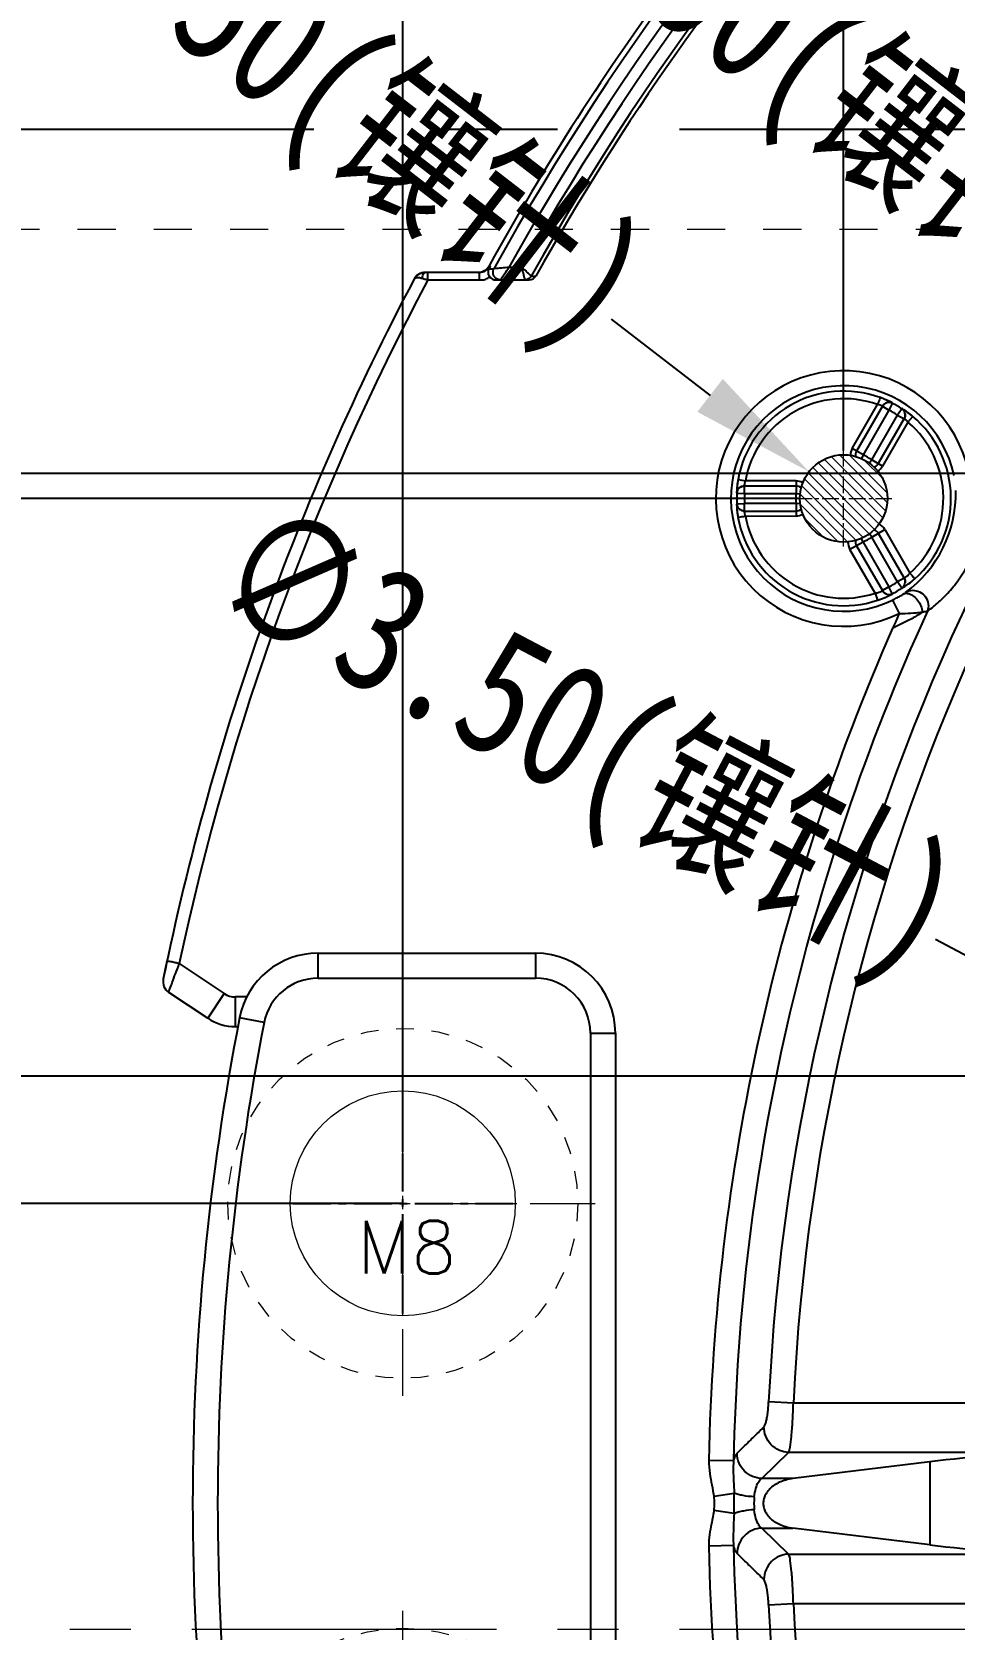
# Model space of a CAD drawing. Header units: millimetres. Extents: x 3267 to 5677, y -4731 to 2600.
# Drawn here: x 4384.9 to 4421.8, y -205.1 to -141.2 of the extents above; entities that cross this region are included whole.
import ezdxf

# ---------------------------------------------------------------- set-up
doc = ezdxf.new("R2010")
doc.units = ezdxf.units.MM
doc.header["$LTSCALE"] = 16.335
doc.header["$PDMODE"] = 3
doc.header["$PDSIZE"] = 0.3125
doc.linetypes.add('CENTER', pattern=[0.6, 0.375, -0.075, 0.075, -0.075])
doc.linetypes.add('HIDDEN', pattern=[0.2, 0.1, -0.1])
doc.layers.get('0').update_dxf_attribs({"linetype": 'CONTINUOUS'})
doc.layers.get('Defpoints').update_dxf_attribs({"linetype": 'CONTINUOUS'})
doc.layers.add('21', color=7, linetype='CONTINUOUS')
for name, color, linetype, lineweight in [('center', 1, 'CENTER', 9), ('cool', 153, 'HIDDEN', 9), ('insert', 85, 'CONTINUOUS', 20), ('screw', 33, 'CONTINUOUS', 13)]:
    doc.layers.add(name, color=color, linetype=linetype, lineweight=lineweight)
doc.styles.get("Standard").update_dxf_attribs({"font": 'txt', "width": 0.8})
doc.styles.add('TXT', font='txt.shx', dxfattribs={"bigfont": 'gbcbig.shx'})
doc.dimstyles.get("Standard").update_dxf_attribs({"dimtxt": 0.15625, "dimasz": 0.1875, "dimexe": 0.125, "dimexo": 0.0625, "dimtad": 0, "dimtih": 1, "dimtoh": 1, "dimdsep": 46, "dimtxsty": 'Standard', "dimcen": 0.09, "dimadec": 0, "dimazin": 0, "dimtp": 0.01, "dimtm": 0.01, "dimtfac": 1, "dimtofl": 0, "dimtmove": 0, "dimatfit": 3, "dimfxl": 0, "dimtolj": 1, "dimarcsym": 0})

# ---------------------------------------------------------------- blocks, each defined once
blk = doc.blocks.new('insert_cir_3.5')
at = {"layer": 'insert'}
h = blk.add_hatch(dxfattribs=at)
h.set_pattern_fill('_ANSI31', color=123, scale=0.0875, angle=90, style=0)
h.set_pattern_definition([(135, (-3527.1127, 221.18007), (-0.196443103, -0.196443103), [])])
h.paths.add_polyline_path([(-1.75, 0, 1), (1.75, 0, 1)])
at = {"layer": 'insert', "color": 1, "linetype": 'CENTER', "ltscale": 0.108846}
for p, q in [((0, -1.925), (0, 1.925)), ((-1.925, 0), (1.925, 0))]:
    blk.add_line(p, q, dxfattribs=at)
at = {"layer": 'insert'}
blk.add_circle((0, 0), 1.75, dxfattribs=at)
blk = doc.blocks.new('*D188')
at = {"color": 4, "lineweight": -2}
blk.add_line((4427.157, -151.662), (4431.115, -154.717), dxfattribs=at)
at = {"color": 4}
blk.add_solid([(4431.624, -154.058), (4430.606, -155.377), (4435.073, -157.773)], dxfattribs=at)
at = {"layer": 'Defpoints', "color": 0}
for p in [(4435.073, -157.773), (4437.844, -159.911)]:
    blk.add_point(p, dxfattribs=at)
at = {"color": 6, "insert": (4414.474, -141.872), "char_height": 5, "attachment_point": 5, "rotation": 322.33626}
blk.add_mtext('\\A1;∅3.50(镶针)', dxfattribs=at)
blk = doc.blocks.new('*D189')
at = {"color": 4, "lineweight": -2}
blk.add_line((4408.062, -152.667), (4412.02, -155.722), dxfattribs=at)
at = {"color": 4}
blk.add_solid([(4412.529, -155.063), (4411.511, -156.382), (4415.978, -158.778)], dxfattribs=at)
at = {"layer": 'Defpoints', "color": 0}
for p in [(4415.978, -158.778), (4418.749, -160.916)]:
    blk.add_point(p, dxfattribs=at)
at = {"color": 6, "insert": (4395.379, -142.877), "char_height": 5, "attachment_point": 5, "rotation": 322.33626}
blk.add_mtext('\\A1;∅3.50(镶针)', dxfattribs=at)
blk = doc.blocks.new('*D190')
at = {"color": 4, "lineweight": -2}
blk.add_line((4421.04, -177.482), (4425.462, -179.814), dxfattribs=at)
at = {"color": 4}
blk.add_solid([(4425.851, -179.076), (4425.074, -180.551), (4429.885, -182.146)], dxfattribs=at)
at = {"layer": 'Defpoints', "color": 0}
for p in [(4429.885, -182.146), (4432.981, -183.778)]:
    blk.add_point(p, dxfattribs=at)
at = {"color": 6, "insert": (4406.867, -170.009), "char_height": 5, "attachment_point": 5, "rotation": 332.19906}
blk.add_mtext('\\A1;∅3.50(镶针)', dxfattribs=at)
blk = doc.blocks.new('*D216')
at = {"color": 4, "lineweight": -2}
blk.add_line((4381.852, -145.076), (4327.293, -145.076), dxfattribs=at)
at = {"layer": 'Defpoints', "color": 0}
for p in [(4327.293, -145.076), (4381.852, -145.076), (4492.764, -205.077)]:
    blk.add_point(p, dxfattribs=at)
at = {"color": 6, "insert": (4320.293, -145.076), "char_height": 5, "attachment_point": 5}
blk.add_mtext('\\A1;60.00', dxfattribs=at)
blk = doc.blocks.new('*D217')
at = {"color": 4, "lineweight": -2}
blk.add_line((4360.655, -87.077), (4327.293, -87.077), dxfattribs=at)
at = {"layer": 'Defpoints', "color": 0}
for p in [(4327.293, -87.077), (4360.655, -87.077), (4492.764, -205.077)]:
    blk.add_point(p, dxfattribs=at)
at = {"color": 6, "insert": (4319.293, -87.077), "char_height": 5, "attachment_point": 5}
blk.add_mtext('\\A1;118.00', dxfattribs=at)
blk = doc.blocks.new('*D202')
at = {"color": 4, "lineweight": -2}
blk.add_line((4364.264, -83.83), (4364.264, -39.373), dxfattribs=at)
at = {"layer": 'Defpoints', "color": 0}
for p in [(4364.264, -39.373), (4364.264, -83.83), (4492.764, -205.077)]:
    blk.add_point(p, dxfattribs=at)
at = {"color": 6, "insert": (4364.264, -30.373), "char_height": 5, "attachment_point": 5, "rotation": 90}
blk.add_mtext('\\A1;128.50', dxfattribs=at)
blk = doc.blocks.new('*D220')
at = {"color": 4, "lineweight": -2}
blk.add_line((4335.447, -205.077), (4325.409, -205.077), dxfattribs=at)
at = {"layer": 'Defpoints', "color": 0}
for p in [(4325.409, -205.077), (4335.447, -205.077), (4492.764, -205.077)]:
    blk.add_point(p, dxfattribs=at)
at = {"color": 6, "insert": (4320.409, -205.077), "char_height": 5, "attachment_point": 5}
blk.add_mtext('\\A1;0.00', dxfattribs=at)
blk = doc.blocks.new('*D221')
at = {"color": 4, "lineweight": -2}
blk.add_line((4399.725, -212.047), (4325.409, -212.047), dxfattribs=at)
at = {"layer": 'Defpoints', "color": 0}
for p in [(4492.764, -205.077), (4325.409, -212.047), (4399.725, -212.047)]:
    blk.add_point(p, dxfattribs=at)
at = {"color": 6, "insert": (4319.409, -212.047), "char_height": 5, "attachment_point": 5}
blk.add_mtext('\\A1;6.97', dxfattribs=at)
blk = doc.blocks.new('*D222')
at = {"color": 4, "lineweight": -2}
blk.add_line((4399.725, -188.047), (4325.409, -188.047), dxfattribs=at)
at = {"layer": 'Defpoints', "color": 0}
for p in [(4325.409, -188.047), (4399.725, -188.047), (4492.764, -205.077)]:
    blk.add_point(p, dxfattribs=at)
at = {"color": 6, "insert": (4318.409, -188.047), "char_height": 5, "attachment_point": 5}
blk.add_mtext('\\A1;17.03', dxfattribs=at)
blk = doc.blocks.new('*D223')
at = {"color": 4, "lineweight": -2}
blk.add_line((4415.438, -240.247), (4325.409, -240.247), dxfattribs=at)
at = {"layer": 'Defpoints', "color": 0}
for p in [(4492.764, -205.077), (4325.409, -240.247), (4415.438, -240.247)]:
    blk.add_point(p, dxfattribs=at)
at = {"color": 6, "insert": (4318.076, -240.247), "char_height": 5, "attachment_point": 5}
blk.add_mtext('\\A1;35.17', dxfattribs=at)
blk = doc.blocks.new('*D224')
at = {"color": 4, "lineweight": -2}
blk.add_line((4417.363, -242.172), (4417.363, -368.405), dxfattribs=at)
at = {"layer": 'Defpoints', "color": 0}
for p in [(4492.764, -205.077), (4417.363, -242.172), (4417.363, -368.405)]:
    blk.add_point(p, dxfattribs=at)
at = {"color": 6, "insert": (4417.363, -376.072), "char_height": 5, "attachment_point": 5, "rotation": 90}
blk.add_mtext('\\A1;75.40', dxfattribs=at)
blk = doc.blocks.new('*D225')
at = {"color": 4, "lineweight": -2}
blk.add_line((4399.725, -214.895), (4399.725, -367.453), dxfattribs=at)
at = {"layer": 'Defpoints', "color": 0}
for p in [(4492.764, -205.077), (4399.725, -214.895), (4399.725, -367.453)]:
    blk.add_point(p, dxfattribs=at)
at = {"color": 6, "insert": (4399.725, -375.119), "char_height": 5, "attachment_point": 5, "rotation": 90}
blk.add_mtext('\\A1;93.04', dxfattribs=at)
blk = doc.blocks.new('*D226')
at = {"color": 4, "lineweight": -2}
blk.add_line((4399.725, -185.979), (4399.725, -38.74), dxfattribs=at)
at = {"layer": 'Defpoints', "color": 0}
for p in [(4399.725, -38.74), (4399.725, -185.979), (4492.764, -205.077)]:
    blk.add_point(p, dxfattribs=at)
at = {"color": 6, "insert": (4399.725, -31.073), "char_height": 5, "attachment_point": 5, "rotation": 90}
blk.add_mtext('\\A1;93.04', dxfattribs=at)
blk = doc.blocks.new('*D227')
at = {"color": 4, "lineweight": -2}
blk.add_line((4417.363, -157.922), (4417.363, -38.74), dxfattribs=at)
at = {"layer": 'Defpoints', "color": 0}
for p in [(4417.363, -38.74), (4417.363, -157.922), (4492.764, -205.077)]:
    blk.add_point(p, dxfattribs=at)
at = {"color": 6, "insert": (4417.363, -31.073), "char_height": 5, "attachment_point": 5, "rotation": 90}
blk.add_mtext('\\A1;75.40', dxfattribs=at)
blk = doc.blocks.new('*D230')
at = {"color": 4, "lineweight": -2}
for p, q in [((4336.545, -178.917), (4326.545, -178.917)), ((4346.545, -182.962), (4336.545, -178.917)), ((4429.508, -182.962), (4346.545, -182.962))]:
    blk.add_line(p, q, dxfattribs=at)
at = {"layer": 'Defpoints', "color": 0}
for p in [(4326.545, -178.917), (4429.508, -182.962), (4492.764, -205.077)]:
    blk.add_point(p, dxfattribs=at)
at = {"color": 6, "insert": (4319.211, -178.917), "char_height": 5, "attachment_point": 5}
blk.add_mtext('\\A1;22.12', dxfattribs=at)
blk = doc.blocks.new('*D231')
at = {"color": 4, "lineweight": -2}
blk.add_line((4434.533, -158.842), (4326.545, -158.842), dxfattribs=at)
at = {"layer": 'Defpoints', "color": 0}
for p in [(4326.545, -158.842), (4434.533, -158.842), (4492.764, -205.077)]:
    blk.add_point(p, dxfattribs=at)
at = {"color": 6, "insert": (4318.545, -158.842), "char_height": 5, "attachment_point": 5}
blk.add_mtext('\\A1;46.24', dxfattribs=at)
blk = doc.blocks.new('*D232')
at = {"color": 4, "lineweight": -2}
for p, q in [((4346.545, -159.847), (4336.545, -166.217)), ((4415.546, -159.847), (4346.545, -159.847)), ((4336.545, -166.217), (4326.545, -166.217))]:
    blk.add_line(p, q, dxfattribs=at)
at = {"layer": 'Defpoints', "color": 0}
for p in [(4415.546, -159.847), (4326.545, -166.217), (4492.764, -205.077)]:
    blk.add_point(p, dxfattribs=at)
at = {"color": 6, "insert": (4318.545, -166.217), "char_height": 5, "attachment_point": 5}
blk.add_mtext('\\A1;45.23', dxfattribs=at)
blk = doc.blocks.new('screw_m8_i')
at = {"layer": 'screw', "color": 1, "linetype": 'CENTER', "ltscale": 0.435384}
for p, q in [((0, -7.7), (0, 7.7)), ((-7.7, 0), (7.7, 0))]:
    blk.add_line(p, q, dxfattribs=at)
at = {"layer": 'screw', "color": 8, "linetype": 'HIDDEN', "ltscale": 0.435384}
blk.add_circle((0, 0), 7, dxfattribs=at)
at = {"layer": 'screw'}
blk.add_circle((0, 0), 4.5, dxfattribs=at)
at = {"layer": 'screw', "color": 6, "style": 'TXT'}
blk.add_text('M8', height=2.1, dxfattribs=at).set_placement((-1.82, -2.8))

msp = doc.modelspace()

# ---------------------------------------------------------------- linework, layer by layer
at = {"color": 6, "linetype": 'Continuous'}
for p, q in [((4402.924, -150.785), (4402.795, -150.802)), ((4403.193, -150.542), (4403.178, -150.542)), ((4403.179, -150.656), (4403.372, -150.656)), ((4403.193, -150.542), (4403.236, -150.542)), ((4404.486, -150.603), (4403.973, -150.603)), ((4402.795, -150.802), (4400.625, -150.802)), ((4400.732, -151.103), (4400.732, -150.802)), ((4400.732, -151.103), (4402.795, -151.103)), ((4402.801, -151.103), (4402.793, -150.802)), ((4403.455, -151.103), (4404.784, -151.103)), ((4404.865, -150.949), (4405.048, -150.949)), ((4417.704, -157.851), (4418.72, -156.093)), ((4418.913, -156.158), (4417.878, -157.951)), ((4419.174, -156.309), (4418.139, -158.102)), ((4418.487, -158.303), (4419.522, -156.51)), ((4418.913, -156.158), (4419.174, -156.309)), ((4419.311, -156.041), (4419.174, -156.309)), ((4419.311, -156.041), (4419.315, -156.033)), ((4419.686, -156.257), (4419.522, -156.51)), ((4419.522, -156.51), (4419.783, -156.661)), ((4419.69, -156.249), (4419.686, -156.257)), ((4419.787, -156.653), (4418.748, -158.454)), ((4419.936, -156.795), (4418.922, -158.554)), ((4419.936, -156.795), (4420.131, -156.565)), ((4418.139, -158.102), (4417.704, -157.851)), ((4418.139, -158.102), (4418.074, -158.248)), ((4418.487, -158.303), (4418.393, -158.432)), ((4418.922, -158.554), (4418.487, -158.303)), ((4413.138, -159.09), (4413.434, -159.143)), ((4413.085, -159.631), (4413.093, -159.631)), ((4413.093, -159.631), (4413.394, -159.646)), ((4413.386, -159.344), (4415.464, -159.344)), ((4413.394, -159.646), (4413.394, -159.344)), ((4413.394, -159.646), (4415.464, -159.646)), ((4415.464, -159.143), (4413.434, -159.143)), ((4415.464, -159.143), (4415.464, -159.646)), ((4415.464, -159.646), (4415.623, -159.663)), ((4413.093, -160.063), (4413.085, -160.063)), ((4413.093, -160.063), (4413.394, -160.048)), ((4413.394, -160.349), (4413.394, -160.048)), ((4415.464, -160.048), (4413.394, -160.048)), ((4413.394, -160.349), (4415.464, -160.349)), ((4415.464, -160.048), (4415.623, -160.031)), ((4415.464, -160.048), (4415.464, -160.55)), ((4413.434, -160.548), (4415.464, -160.55)), ((4418.139, -161.592), (4417.616, -161.893)), ((4418.139, -161.592), (4418.074, -161.446)), ((4418.139, -161.592), (4419.174, -163.384)), ((4418.487, -161.391), (4418.393, -161.262)), ((4418.487, -161.391), (4419.009, -161.089)), ((4419.522, -163.183), (4418.487, -161.391)), ((4418.748, -161.24), (4419.786, -163.039)), ((4419.009, -161.089), (4420.012, -162.833)), ((4418.623, -163.634), (4417.616, -161.893)), ((4417.878, -161.743), (4418.913, -163.535)), ((4419.174, -163.384), (4418.913, -163.535)), ((4419.311, -163.653), (4419.174, -163.384)), ((4419.783, -163.033), (4419.522, -163.183)), ((4419.686, -163.437), (4419.522, -163.183)), ((4419.686, -163.437), (4419.689, -163.443)), ((4418.623, -163.634), (4418.718, -163.92)), ((4419.315, -163.659), (4419.311, -163.653)), ((4419.323, -163.909), (4419.585, -164.452)), ((4396.337, -179.037), (4396.337, -178.037)), ((4396.337, -178.037), (4405.032, -178.037)), ((4405.032, -178.037), (4405.032, -179.037)), ((4390.785, -178.456), (4392.582, -179.652)), ((4396.337, -179.037), (4405.032, -179.037)), ((4390.358, -179.6), (4391.923, -180.642)), ((4392.582, -179.652), (4391.923, -180.642)), ((4393.027, -180.976), (4393.027, -179.787)), ((4393.485, -179.787), (4393.027, -179.787)), ((4394.178, -180.816), (4393.197, -180.624)), ((4393.027, -180.976), (4393.129, -180.976)), ((4407.232, -181.237), (4407.232, -218.856)), ((4407.232, -181.237), (4408.232, -181.237)), ((4408.232, -181.237), (4408.232, -218.856)), ((4415.352, -196.035), (4414.363, -195.988)), ((4490.978, -196.091), (4415.352, -196.035)), ((4415.163, -198.015), (4414.09, -199.057)), ((4465.266, -198.008), (4415.163, -198.015)), ((4412.959, -198.353), (4411.97, -198.333)), ((4420.811, -198.381), (4415.334, -199.057)), ((4420.811, -198.381), (4420.811, -201.713)), ((4415.334, -199.057), (4414.09, -199.057)), ((4412.179, -199.757), (4412.981, -199.643)), ((4412.982, -200.45), (4412.176, -200.336)), ((4414.09, -201.037), (4415.163, -202.079)), ((4414.09, -201.037), (4415.334, -201.037)), ((4420.811, -201.713), (4415.334, -201.037)), ((4412.959, -201.741), (4411.97, -201.76)), ((4415.163, -202.079), (4465.266, -202.086)), ((4414.363, -204.106), (4415.352, -204.058)), ((4415.352, -204.058), (4490.978, -204.002))]:
    msp.add_line(p, q, dxfattribs=at)
at = {"color": 1, "linetype": 'CENTER', "ltscale": 0.248791}
for p, q in [((4399.725, -192.447), (4399.725, -183.647)), ((4395.325, -188.047), (4404.125, -188.047))]:
    msp.add_line(p, q, dxfattribs=at)
at = {"color": 6, "linetype": 'Continuous'}
for points in [[(4404.501, -150.639), (4404.508, -150.663), (4404.512, -150.685), (4404.512, -150.706), (4404.507, -150.725)], [(4400.625, -150.801), (4400.46, -150.829), (4400.303, -150.919), (4400.182, -151.068)], [(4419.306, -156.026), (4419.232, -155.986), (4419.124, -155.933), (4418.988, -155.874), (4418.836, -155.814)], [(4418.917, -156.151), (4418.98, -156.074), (4419.064, -156.023)], [(4420.123, -156.558), (4419.995, -156.455), (4419.874, -156.367), (4419.773, -156.298), (4419.701, -156.254)], [(4419.823, -156.45), (4419.823, -156.555), (4419.787, -156.653)], [(4413.136, -159.101), (4413.111, -159.264), (4413.094, -159.415), (4413.085, -159.537), (4413.083, -159.621)], [(4413.196, -159.412), (4413.285, -159.362), (4413.386, -159.344)], [(4413.083, -160.075), (4413.085, -160.159), (4413.094, -160.279), (4413.11, -160.426), (4413.135, -160.588)], [(4413.386, -160.349), (4413.288, -160.333), (4413.201, -160.286)], [(4419.073, -163.673), (4418.983, -163.621), (4418.916, -163.541)], [(4419.706, -163.436), (4419.791, -163.382), (4419.911, -163.3), (4420.052, -163.193), (4420.201, -163.068)], [(4419.786, -163.039), (4419.821, -163.13), (4419.824, -163.227)], [(4418.729, -163.917), (4418.913, -163.85), (4419.079, -163.78), (4419.212, -163.717), (4419.302, -163.669)], [(4390.291, -178.364), (4390.227, -178.67), (4390.145, -179.067)]]:
    msp.add_lwpolyline(points, dxfattribs=at)
msp.add_circle((4417.363, -159.847), 1.75, dxfattribs=at)
for centre, radius, start, end in [((4492.738, -200.047), 102.106, 14.82382, 151.07152), ((4492.738, -200.047), 101.607, 14.8262, 150.88167), ((4492.738, -200.047), 101.159, 14.89345, 150.74007), ((4492.738, -200.047), 100.659, 14.89585, 150.80622), ((4498.768, -200.047), 84.503, 92.75328, 177.24672), ((4498.768, -200.047), 83.513, 92.75328, 177.24672), ((4492.738, -200.047), 102.331, 135.6971, 151.06835), ((4492.738, -200.047), 100.5, 138.73061, 150.75557), ((4402.738, -150.299), 0.503, 269.97401, 331.03343), ((4421.574, -354.985), 205.138, 94.92207, 95.09035), ((4492.738, -200.047), 104.717, 152.11399, 168.44676), ((4492.738, -200.047), 104.214, 151.98889, 168.04302), ((4400.625, -151.304), 0.502, 90, 152.11382), ((4403.455, -150.801), 0.302, 217.4763, 270.01609), ((4404.784, -150.801), 0.302, 270.01789, 330.69132), ((4417.363, -159.847), 5.114, 11.68019, 295.75715), ((4417.363, -159.847), 4.511, 11.68135, 295.75934), ((4417.363, -159.847), 4.293, 70.083, 169.84869), ((4417.363, -159.847), 3.991, 70.12368, 169.84843), ((4419.174, -156.309), 0.301, 62.89079, 149.99575), ((4417.363, -159.847), 3.974, 57.10078, 62.89922), ((4417.363, -159.847), 4.275, 57.10397, 62.89603), ((4419.522, -156.51), 0.301, 330.00426, 57.10581), ((4417.363, -159.847), 3.992, 311.57138, 49.86369), ((4417.363, -159.847), 4.293, 311.52453, 49.88585), ((4418.139, -158.102), 0.502, 150, 181.87086), ((4418.139, -158.102), 0.301, 150, 191.90712), ((4417.363, -159.847), 1.909, 53.95764, 66.04237), ((4418.487, -158.303), 0.301, 288.09288, 330), ((4418.487, -158.303), 0.502, 298.12012, 330), ((4417.363, -159.847), 4.275, 177.10397, 182.89603), ((4413.394, -159.646), 0.301, 90.00305, 177.10714), ((4417.363, -159.847), 3.974, 177.10079, 182.89922), ((4417.363, -159.847), 1.909, 173.95763, 186.04237), ((4415.464, -159.646), 0.502, 58.12559, 90), ((4415.464, -159.646), 0.301, 48.09288, 90), ((4416.879, -159.608), 4.979, 306.52607, 0.90628), ((4413.394, -160.048), 0.301, 182.89073, 269.99581), ((4415.464, -160.048), 0.301, 270, 311.90712), ((4417.363, -159.847), 4.293, 190.083, 288.41062), ((4417.363, -159.847), 3.991, 190.12367, 288.39807), ((4415.464, -160.048), 0.502, 269.99744, 301.87446), ((4418.487, -161.391), 0.603, 29.99826, 60.33253), ((4418.139, -161.592), 0.603, 179.66567, 210.00178), ((4418.139, -161.592), 0.301, 168.09288, 210), ((4417.363, -159.847), 1.909, 293.95764, 306.04237), ((4418.487, -161.391), 0.301, 30, 71.90712), ((4419.174, -163.384), 0.301, 210.0042, 297.10592), ((4417.363, -159.847), 3.974, 297.10078, 302.89922), ((4417.363, -159.847), 4.275, 297.10334, 302.89666), ((4419.522, -163.183), 0.301, 302.89142, 29.99575), ((4498.768, -200.047), 85.826, 155.42909, 178.86905), ((4498.768, -200.047), 86.816, 156.21922, 178.86903), ((4396.337, -181.237), 3.2, 90, 168.95924), ((4405.032, -181.237), 3.2, 0, 90), ((4390.634, -179.181), 0.502, 168.45009, 236.33885), ((4396.337, -181.237), 2.2, 90, 168.95924), ((4405.032, -181.237), 2.2, 0, 90), ((4393.027, -178.984), 0.804, 236.34027, 269.99941), ((4492.738, -200.047), 101.419, 168.95924, 191.04076), ((4393.027, -178.984), 1.993, 236.33812, 270.00067), ((4492.738, -200.047), 100.419, 168.95924, 191.04076), ((4389.92, -200.046), 23.065, 358.99539, 1.00051), ((4416.213, -200.049), 2.439, 173.95813, 186.04082), ((4498.768, -200.047), 86.816, 181.13088, 203.77688), ((4498.768, -200.047), 85.826, 181.13101, 204.57091), ((4498.768, -200.047), 84.503, 182.75328, 221.40986), ((4498.768, -200.047), 83.513, 182.75328, 219.05351)]:
    msp.add_arc(centre, radius, start, end, dxfattribs=at)
for centre, start_param, end_param in [((4426.546, -199.825), 1.570796, 2.181662), ((4426.546, -200.268), -2.181662, -1.570796)]:
    msp.add_ellipse(centre, major_axis=(10, 0), ratio=0.176327, start_param=start_param, end_param=end_param, dxfattribs=at)
for points, knots in [([(4402.795, -150.802), (4402.883, -150.802), (4403.062, -150.751), (4403.193, -150.619), (4403.236, -150.542)], [0, 0, 0, 0, 0.500217, 1, 1, 1, 1]), ([(4403.215, -150.985), (4403.191, -150.954), (4403.155, -150.882), (4403.142, -150.765), (4403.162, -150.69), (4403.179, -150.656)], [0, 0, 0, 0, 0.343103, 0.674796, 1, 1, 1, 1]), ([(4403.234, -150.547), (4403.228, -150.558), (4403.217, -150.582), (4403.198, -150.618), (4403.185, -150.644), (4403.179, -150.656)], [0, 0, 0, 0, 0.304405, 0.651412, 1, 1, 1, 1]), ([(4403.636, -151.103), (4403.63, -151.103), (4403.615, -151.102), (4403.591, -151.099), (4403.565, -151.094), (4403.537, -151.085), (4403.505, -151.072), (4403.471, -151.052), (4403.434, -151.025), (4403.403, -150.992), (4403.377, -150.954), (4403.359, -150.919), (4403.347, -150.883), (4403.339, -150.844), (4403.336, -150.805), (4403.337, -150.77), (4403.342, -150.738), (4403.352, -150.7), (4403.363, -150.673), (4403.373, -150.656)], [0, 0, 0, 0, 0.027266, 0.074937, 0.114665, 0.154419, 0.218069, 0.281203, 0.343763, 0.437458, 0.500028, 0.562596, 0.625104, 0.687643, 0.750208, 0.81275, 0.859623, 0.906452, 1, 1, 1, 1]), ([(4403.631, -151.103), (4403.66, -151.103), (4403.698, -150.976), (4403.825, -150.845), (4403.913, -150.686), (4403.973, -150.603)], [0, 0, 0, 0, 0.14441, 0.493521, 1, 1, 1, 1]), ([(4404.486, -150.603), (4404.493, -150.617), (4404.503, -150.646), (4404.514, -150.692), (4404.512, -150.742), (4404.528, -150.792), (4404.547, -150.842), (4404.554, -150.898), (4404.568, -150.952), (4404.578, -151.005), (4404.596, -151.046), (4404.586, -151.103), (4404.604, -151.103)], [0, 0, 0, 0, 0.087013, 0.177691, 0.276448, 0.374005, 0.478605, 0.590525, 0.700414, 0.804329, 0.895509, 1, 1, 1, 1]), ([(4404.865, -150.949), (4404.861, -150.942), (4404.84, -150.926), (4404.806, -150.893), (4404.758, -150.849), (4404.701, -150.802), (4404.647, -150.747), (4404.594, -150.69), (4404.525, -150.662), (4404.496, -150.623), (4404.486, -150.603)], [0, 0, 0, 0, 0.048143, 0.147498, 0.278597, 0.425952, 0.579305, 0.72962, 0.872152, 1, 1, 1, 1]), ([(4400.181, -151.069), (4400.195, -151.044), (4400.256, -151.005), (4400.371, -151.005), (4400.454, -151.024), (4400.501, -151.037)], [0, 0, 0, 0, 0.253807, 0.570036, 1, 1, 1, 1]), ([(4400.501, -151.037), (4400.504, -150.996), (4400.518, -150.925), (4400.554, -150.837), (4400.603, -150.801), (4400.625, -150.801)], [0, 0, 0, 0, 0.434777, 0.766231, 1, 1, 1, 1]), ([(4400.501, -151.037), (4400.525, -151.044), (4400.576, -151.058), (4400.653, -151.08), (4400.705, -151.095), (4400.732, -151.103)], [0, 0, 0, 0, 0.317064, 0.653074, 1, 1, 1, 1]), ([(4402.795, -151.103), (4402.815, -151.103), (4402.854, -151.103), (4402.91, -151.101), (4402.945, -151.097), (4402.962, -151.094)], [0, 0, 0, 0, 0.369533, 0.688409, 1, 1, 1, 1]), ([(4402.962, -151.094), (4402.99, -151.087), (4403.048, -151.069), (4403.132, -151.032), (4403.188, -151.001), (4403.215, -150.985)], [0, 0, 0, 0, 0.310608, 0.655024, 1, 1, 1, 1]), ([(4404.865, -150.949), (4404.848, -150.979), (4404.803, -151.035), (4404.71, -151.09), (4404.638, -151.103), (4404.603, -151.103)], [0, 0, 0, 0, 0.32444, 0.670032, 1, 1, 1, 1]), ([(4418.826, -155.811), (4418.816, -155.821), (4418.807, -155.874), (4418.765, -155.963), (4418.738, -156.046), (4418.72, -156.093)], [0, 0, 0, 0, 0.142115, 0.49749, 1, 1, 1, 1]), ([(4419.315, -156.033), (4419.299, -156.015), (4419.212, -155.984), (4419.059, -155.897), (4418.911, -155.842), (4418.826, -155.811)], [0, 0, 0, 0, 0.134099, 0.492421, 1, 1, 1, 1]), ([(4418.917, -156.151), (4418.921, -156.143), (4418.864, -156.134), (4418.823, -156.107), (4418.755, -156.097), (4418.72, -156.093)], [0, 0, 0, 0, 0.130415, 0.491848, 1, 1, 1, 1]), ([(4420.129, -156.564), (4420.061, -156.506), (4419.94, -156.406), (4419.787, -156.317), (4419.714, -156.254), (4419.69, -156.249)], [0, 0, 0, 0, 0.493521, 0.863424, 1, 1, 1, 1]), ([(4419.936, -156.795), (4419.915, -156.767), (4419.873, -156.714), (4419.829, -156.691), (4419.792, -156.645), (4419.787, -156.653)], [0, 0, 0, 0, 0.506337, 0.867735, 1, 1, 1, 1]), ([(4413.138, -159.09), (4413.122, -159.179), (4413.095, -159.335), (4413.094, -159.513), (4413.077, -159.607), (4413.085, -159.63)], [0, 0, 0, 0, 0.496523, 0.863304, 1, 1, 1, 1]), ([(4413.434, -159.143), (4413.421, -159.176), (4413.395, -159.239), (4413.397, -159.289), (4413.376, -159.344), (4413.386, -159.344)], [0, 0, 0, 0, 0.505973, 0.867537, 1, 1, 1, 1]), ([(4413.085, -160.063), (4413.077, -160.086), (4413.093, -160.177), (4413.095, -160.354), (4413.121, -160.509), (4413.137, -160.598)], [0, 0, 0, 0, 0.134099, 0.492421, 1, 1, 1, 1]), ([(4413.386, -160.349), (4413.377, -160.349), (4413.397, -160.404), (4413.395, -160.453), (4413.42, -160.516), (4413.434, -160.548)], [0, 0, 0, 0, 0.130415, 0.491848, 1, 1, 1, 1]), ([(4420.714, -164.359), (4420.797, -164.298), (4420.955, -164.177), (4421.172, -163.99), (4421.382, -163.79), (4421.59, -163.572), (4421.806, -163.314), (4422.019, -163.025), (4422.237, -162.685), (4422.443, -162.301), (4422.62, -161.895), (4422.754, -161.501), (4422.847, -161.148), (4422.913, -160.811), (4422.959, -160.477), (4422.975, -160.243), (4422.98, -160.124)], [0, 0, 0, 0, 0.062168, 0.119709, 0.173276, 0.236911, 0.301511, 0.376224, 0.453475, 0.545523, 0.638401, 0.720575, 0.796775, 0.858679, 0.927682, 1, 1, 1, 1]), ([(4413.137, -160.598), (4413.151, -160.601), (4413.2, -160.583), (4413.299, -160.575), (4413.384, -160.557), (4413.434, -160.548)], [0, 0, 0, 0, 0.142224, 0.497853, 1, 1, 1, 1]), ([(4419.786, -163.039), (4419.793, -163.05), (4419.848, -162.982), (4419.915, -162.952), (4419.979, -162.873), (4420.012, -162.833)], [0, 0, 0, 0, 0.130905, 0.492867, 1, 1, 1, 1]), ([(4420.209, -163.061), (4420.205, -163.047), (4420.162, -163.015), (4420.105, -162.934), (4420.045, -162.871), (4420.012, -162.833)], [0, 0, 0, 0, 0.142118, 0.497525, 1, 1, 1, 1]), ([(4418.623, -163.634), (4418.674, -163.626), (4418.775, -163.61), (4418.835, -163.567), (4418.923, -163.553), (4418.916, -163.541)], [0, 0, 0, 0, 0.504343, 0.866325, 1, 1, 1, 1]), ([(4419.689, -163.443), (4419.717, -163.438), (4419.802, -163.363), (4419.984, -163.257), (4420.128, -163.133), (4420.209, -163.061)], [0, 0, 0, 0, 0.132188, 0.49366, 1, 1, 1, 1]), ([(4419.842, -163.608), (4419.925, -163.555), (4420.122, -163.495), (4420.419, -163.565), (4420.656, -163.767), (4420.774, -164.059), (4420.75, -164.268), (4420.714, -164.359)], [0, 0, 0, 0, 0.199078, 0.390513, 0.594084, 0.804203, 1, 1, 1, 1]), ([(4418.719, -163.92), (4418.822, -163.886), (4419.002, -163.823), (4419.187, -163.719), (4419.296, -163.681), (4419.314, -163.659)], [0, 0, 0, 0, 0.498285, 0.867281, 1, 1, 1, 1]), ([(4419.324, -163.909), (4419.377, -163.883), (4419.48, -163.831), (4419.621, -163.752), (4419.708, -163.698), (4419.747, -163.673)], [0, 0, 0, 0, 0.369122, 0.711868, 1, 1, 1, 1]), ([(4419.747, -163.673), (4419.761, -163.664), (4419.786, -163.648), (4419.818, -163.626), (4419.835, -163.614), (4419.842, -163.608)], [0, 0, 0, 0, 0.43384, 0.774071, 1, 1, 1, 1]), ([(4419.747, -163.673), (4419.797, -163.643), (4419.939, -163.627), (4420.144, -163.725), (4420.329, -163.903), (4420.465, -164.133), (4420.51, -164.305), (4420.514, -164.388)], [0, 0, 0, 0, 0.146935, 0.332409, 0.558907, 0.789857, 1, 1, 1, 1]), ([(4420.514, -164.388), (4420.412, -164.463), (4420.164, -164.62), (4419.762, -164.828), (4419.468, -164.967), (4419.325, -165.037)], [0, 0, 0, 0, 0.280096, 0.648272, 1, 1, 1, 1]), ([(4419.585, -164.452), (4419.549, -164.533), (4419.493, -164.656), (4419.408, -164.853), (4419.358, -164.968), (4419.326, -165.041)], [0, 0, 0, 0, 0.414914, 0.629994, 1, 1, 1, 1]), ([(4419.585, -164.452), (4419.667, -164.451), (4419.894, -164.443), (4420.204, -164.426), (4420.432, -164.401), (4420.514, -164.388)], [0, 0, 0, 0, 0.261758, 0.730526, 1, 1, 1, 1]), ([(4420.514, -164.388), (4420.544, -164.382), (4420.596, -164.373), (4420.663, -164.364), (4420.7, -164.36), (4420.714, -164.359)], [0, 0, 0, 0, 0.45014, 0.78628, 1, 1, 1, 1]), ([(4390.785, -178.456), (4390.73, -178.444), (4390.617, -178.424), (4390.459, -178.373), (4390.37, -178.38), (4390.294, -178.349), (4390.291, -178.364)], [0, 0, 0, 0, 0.338104, 0.698306, 0.905652, 1, 1, 1, 1]), ([(4390.358, -179.6), (4390.373, -179.555), (4390.423, -179.424), (4390.515, -179.18), (4390.637, -178.842), (4390.734, -178.592), (4390.785, -178.456)], [0, 0, 0, 0, 0.117179, 0.343159, 0.642207, 1, 1, 1, 1]), ([(4414.174, -196.989), (4414.196, -196.962), (4414.234, -196.888), (4414.271, -196.75), (4414.305, -196.574), (4414.333, -196.384), (4414.349, -196.184), (4414.358, -196.057), (4414.363, -195.988)], [0, 0, 0, 0, 0.102811, 0.238979, 0.413887, 0.62805, 0.797793, 1, 1, 1, 1]), ([(4415.163, -198.015), (4415.199, -197.948), (4415.232, -197.726), (4415.285, -197.312), (4415.326, -196.722), (4415.344, -196.278), (4415.352, -196.035)], [0, 0, 0, 0, 0.113404, 0.330414, 0.634147, 1, 1, 1, 1]), ([(4413.1, -198.044), (4413.219, -197.926), (4413.456, -197.691), (4413.818, -197.343), (4414.055, -197.108), (4414.174, -196.989)], [0, 0, 0, 0, 0.334029, 0.665467, 1, 1, 1, 1]), ([(4415.163, -198.015), (4415.038, -198.011), (4414.779, -197.946), (4414.441, -197.722), (4414.23, -197.376), (4414.174, -197.115), (4414.174, -196.989)], [0, 0, 0, 0, 0.24142, 0.500004, 0.758586, 1, 1, 1, 1]), ([(4412.959, -198.353), (4412.972, -198.306), (4412.998, -198.224), (4413.043, -198.119), (4413.08, -198.064), (4413.1, -198.044)], [0, 0, 0, 0, 0.423557, 0.756705, 1, 1, 1, 1]), ([(4414.09, -199.057), (4413.963, -199.053), (4413.708, -198.995), (4413.385, -198.775), (4413.158, -198.446), (4413.101, -198.18), (4413.1, -198.044)], [0, 0, 0, 0, 0.244593, 0.49103, 0.738455, 1, 1, 1, 1]), ([(4411.97, -198.333), (4411.973, -198.509), (4411.989, -198.839), (4412.093, -199.322), (4412.151, -199.634), (4412.183, -199.795)], [0, 0, 0, 0, 0.356697, 0.667808, 1, 1, 1, 1]), ([(4412.959, -198.353), (4412.948, -198.479), (4412.941, -198.748), (4412.964, -199.177), (4412.975, -199.481), (4412.982, -199.643)], [0, 0, 0, 0, 0.294476, 0.622442, 1, 1, 1, 1]), ([(4413.787, -199.788), (4413.802, -199.674), (4413.838, -199.47), (4413.931, -199.219), (4414.031, -199.085), (4414.09, -199.057)], [0, 0, 0, 0, 0.422691, 0.76031, 1, 1, 1, 1]), ([(4415.334, -199.057), (4415.237, -199.069), (4415.052, -199.106), (4414.8, -199.198), (4414.586, -199.316), (4414.412, -199.457), (4414.28, -199.614), (4414.191, -199.783), (4414.147, -199.958), (4414.146, -200.135), (4414.191, -200.311), (4414.28, -200.48), (4414.412, -200.637), (4414.586, -200.777), (4414.8, -200.896), (4415.052, -200.988), (4415.237, -201.024), (4415.334, -201.037)], [0, 0, 0, 0, 0.087903, 0.16713, 0.239199, 0.305425, 0.365829, 0.421624, 0.473827, 0.525624, 0.578292, 0.634272, 0.694674, 0.760756, 0.832778, 0.912047, 1, 1, 1, 1]), ([(4413.787, -199.788), (4413.637, -199.78), (4413.42, -199.756), (4413.152, -199.699), (4413.033, -199.664), (4412.982, -199.643)], [0, 0, 0, 0, 0.549641, 0.79651, 1, 1, 1, 1]), ([(4412.183, -200.299), (4412.145, -200.488), (4412.082, -200.82), (4411.984, -201.304), (4411.97, -201.605), (4411.97, -201.76)], [0, 0, 0, 0, 0.390989, 0.685455, 1, 1, 1, 1]), ([(4412.982, -200.45), (4412.97, -200.616), (4412.959, -200.922), (4412.943, -201.352), (4412.949, -201.618), (4412.959, -201.741)], [0, 0, 0, 0, 0.384806, 0.712697, 1, 1, 1, 1]), ([(4413.787, -200.306), (4413.642, -200.313), (4413.427, -200.337), (4413.159, -200.392), (4413.036, -200.429), (4412.982, -200.45)], [0, 0, 0, 0, 0.532961, 0.785138, 1, 1, 1, 1]), ([(4414.09, -201.037), (4414.036, -201.012), (4413.935, -200.884), (4413.839, -200.633), (4413.802, -200.423), (4413.787, -200.306)], [0, 0, 0, 0, 0.22065, 0.562372, 1, 1, 1, 1]), ([(4414.09, -201.037), (4413.965, -201.04), (4413.708, -201.104), (4413.371, -201.325), (4413.159, -201.666), (4413.101, -201.925), (4413.1, -202.049)], [0, 0, 0, 0, 0.241537, 0.500009, 0.758476, 1, 1, 1, 1]), ([(4413.1, -202.049), (4413.08, -202.03), (4413.043, -201.974), (4412.998, -201.87), (4412.972, -201.787), (4412.959, -201.741)], [0, 0, 0, 0, 0.243192, 0.576336, 1, 1, 1, 1]), ([(4414.174, -203.104), (4414.055, -202.986), (4413.818, -202.751), (4413.456, -202.403), (4413.219, -202.168), (4413.1, -202.049)], [0, 0, 0, 0, 0.334528, 0.665965, 1, 1, 1, 1]), ([(4415.163, -202.079), (4415.037, -202.083), (4414.782, -202.141), (4414.459, -202.361), (4414.23, -202.694), (4414.173, -202.965), (4414.174, -203.104)], [0, 0, 0, 0, 0.242671, 0.48712, 0.732711, 1, 1, 1, 1]), ([(4415.352, -204.058), (4415.344, -203.822), (4415.327, -203.393), (4415.288, -202.815), (4415.235, -202.395), (4415.204, -202.155), (4415.163, -202.079)], [0, 0, 0, 0, 0.356125, 0.646421, 0.869856, 1, 1, 1, 1]), ([(4414.363, -204.106), (4414.358, -204.01), (4414.346, -203.84), (4414.319, -203.606), (4414.285, -203.416), (4414.256, -203.271), (4414.212, -203.172), (4414.188, -203.126), (4414.174, -203.104)], [0, 0, 0, 0, 0.280841, 0.498051, 0.685554, 0.847484, 0.925943, 1, 1, 1, 1])]:
    msp.add_open_spline(points, degree=3, knots=knots, dxfattribs=at)
msp.add_open_spline([(4412.179, -200.337), (4412.207, -200.14), (4412.207, -199.953), (4412.179, -199.757)], degree=3, dxfattribs=at)
at = {"layer": '21', "color": 1, "linetype": 'CENTER', "ltscale": 3.980655}
msp.add_line((4332.764, -145.076), (4652.764, -145.076), dxfattribs=at)
at = {"layer": 'center', "color": 1, "linetype": 'CENTER', "ltscale": 1.990328}
msp.add_line((4332.764, -205.077), (4652.764, -205.077), dxfattribs=at)
at = {"layer": 'cool', "ltscale": 0.932966}
msp.add_line((4347.094, -149.076), (4638.434, -149.076), dxfattribs=at)

# ---------------------------------------------------------------- block references
at = {"layer": 'insert'}
msp.add_blockref('insert_cir_3.5', (4417.363, -159.847), dxfattribs=at)
at = {"layer": 'screw'}
for p in [(4399.725, -188.047), (4399.725, -212.047)]:
    msp.add_blockref('screw_m8_i', p, dxfattribs=at)

# ---------------------------------------------------------------- dimensions: what is measured, and where the dimension line sits
for feature_location, offset, dtype, origin, picture, middle in [((4364.264, -83.83), (0, 44.457), 1, (4492.764, -205.077), '*D202', (4364.264, -30.373)), ((4399.725, -185.979), (0, 147.239), 1, (4492.764, -205.077), '*D226', (4399.725, -31.073)), ((4417.363, -157.922), (0, 119.182), 1, (4492.764, -205.077), '*D227', (4417.363, -31.073)), ((4360.655, -87.077), (-33.362, 0), 0, (4492.764, -205.077), '*D217', (4319.293, -87.077)), ((4381.852, -145.076), (-54.559, 0), 0, (4492.764, -205.077), '*D216', (4320.293, -145.076)), ((4434.5333, -158.8418), (-107.9885, 0), 0, (4492.7642, -205.0772), '*D231', (4318.5448, -158.8418)), ((4415.546, -159.847), (-89.002, -6.37), 0, (4492.764, -205.077), '*D232', (4318.545, -166.217)), ((4429.5083, -182.9618), (-102.9635, 4.0446), 0, (4492.7642, -205.0772), '*D230', (4319.2115, -178.9172)), ((4399.725, -188.047), (-74.316, 0), 0, (4492.764, -205.077), '*D222', (4318.409, -188.047)), ((4335.446890127, -205.077175397), (-10.037803603, 0), 0, (4492.764246662, -205.077175397), '*D220', (4320.409086523, -205.077175397)), ((4415.438, -240.247), (-90.029, 0), 0, (4492.764, -205.077), '*D223', (4318.076, -240.247)), ((4399.725, -212.047), (-74.316, 0), 0, (4492.764, -205.077), '*D221', (4319.409, -212.047)), ((4399.725, -214.895), (0, -152.558), 1, (4492.764, -205.077), '*D225', (4399.725, -375.119)), ((4417.363, -242.172), (0, -126.234), 1, (4492.764, -205.077), '*D224', (4417.363, -376.072))]:
    dim = msp.add_ordinate_dim(feature_location=feature_location, offset=offset, dtype=dtype, origin=origin, dimstyle='Standard', override={"dimtxt": 5, "dimasz": 5, "dimexe": 0, "dimexo": 0, "dimgap": 0, "dimtih": 0, "dimtoh": 0, "dimzin": 0, "dimcen": 0, "dimclrd": 4, "dimclre": 4, "dimclrt": 6, "dimadec": 2, "dimtp": 0, "dimtm": 0, "dimtzin": 0})
    dim.commit()
    dim.dimension.update_dxf_attribs({"geometry": picture, "text_midpoint": middle})
for p1, p2, picture, middle in [((4437.844, -159.911), (4435.073, -157.773), '*D188', (4414.474, -141.872)), ((4418.749, -160.916), (4415.978, -158.778), '*D189', (4395.379, -142.877)), ((4432.981, -183.778), (4429.885, -182.146), '*D190', (4406.867, -170.009))]:
    dim = msp.add_diameter_dim_2p(p1=p1, p2=p2, text='<>(镶针)', dimstyle='Standard', override={"dimtxt": 5, "dimasz": 5, "dimexe": 0, "dimexo": 0, "dimgap": 0, "dimtih": 0, "dimtoh": 0, "dimzin": 0, "dimcen": 0, "dimclrd": 4, "dimclre": 4, "dimclrt": 6, "dimadec": 2, "dimtp": 0, "dimtm": 0, "dimtzin": 0})
    dim.commit()
    dim.dimension.update_dxf_attribs({"geometry": picture, "text_midpoint": middle})

doc.saveas('drawing.dxf')
